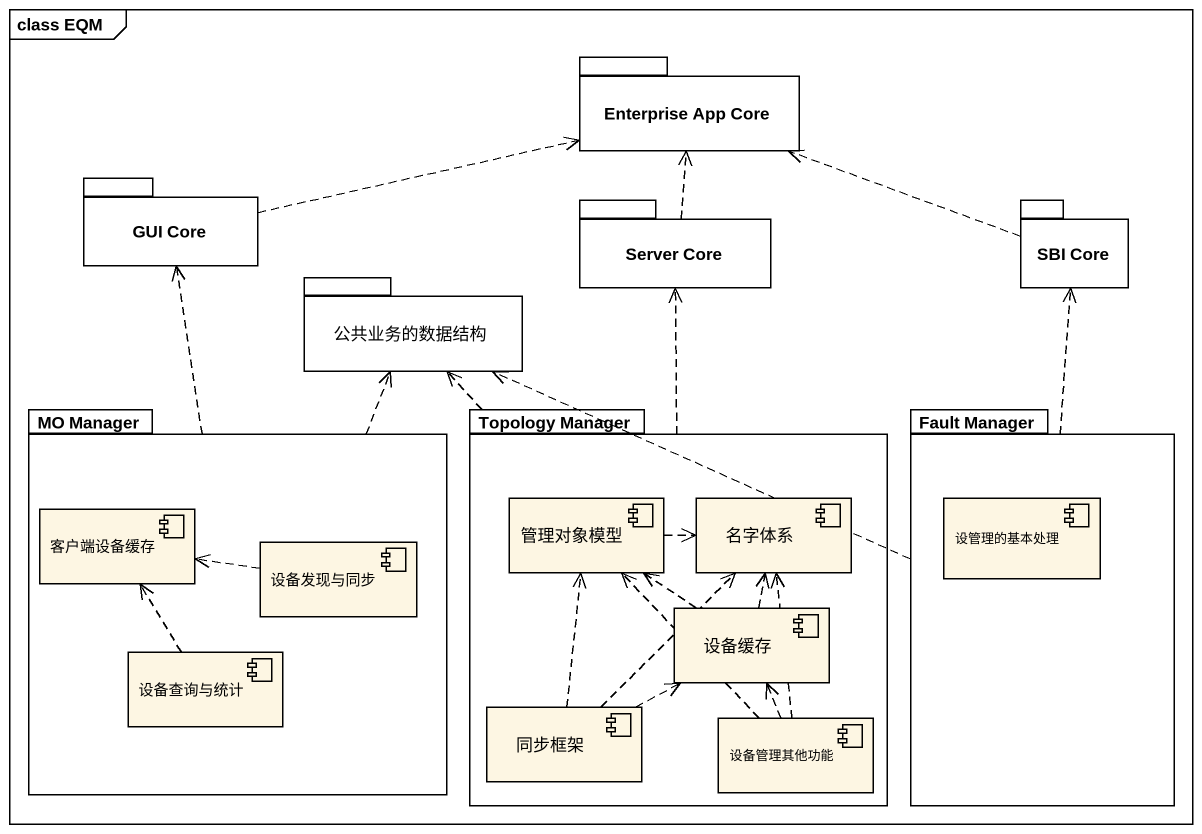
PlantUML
@startuml
mainframe class EQM
package "Enterprise App Core" as Enterprise_App_Core {
}
package "GUI Core" as GUI_Core {
}
package "Server Core" as Server_Core {
}
package "SBI Core" as SBI_Core {
}
package 公共业务的数据结构 {
}
package "MO Manager" as MO_Manager {
  component 客户端设备缓存
  component 设备发现与同步
  component 设备查询与统计
}
package "Topology Manager" as Topology_Manager {
  component 管理对象模型
  component 名字体系
  component 设备缓存
  component 同步框架
  component 设备管理其他功能
}
package "Fault Manager" as Fault_Manager {
  component 设管理的基本处理
}
GUI_Core .right.> Enterprise_App_Core
Server_Core .up.> Enterprise_App_Core
SBI_Core .left.> Enterprise_App_Core
MO_Manager .up.> GUI_Core
MO_Manager .up.> 公共业务的数据结构
Topology_Manager .up.> Server_Core
Topology_Manager .up.> 公共业务的数据结构
Fault_Manager .up.> SBI_Core
Fault_Manager .left.> 公共业务的数据结构
管理对象模型 .right.> 名字体系
设备发现与同步 .left.> 客户端设备缓存
设备查询与统计 .up.> 客户端设备缓存
设备缓存 .up.> 管理对象模型
设备缓存 .up.> 名字体系
同步框架 .up.> 管理对象模型
同步框架 .up.> 名字体系
同步框架 .right.> 设备缓存
设备管理其他功能 .up.> 管理对象模型
设备管理其他功能 .up.> 名字体系
设备管理其他功能 .up.> 设备缓存
@enduml
